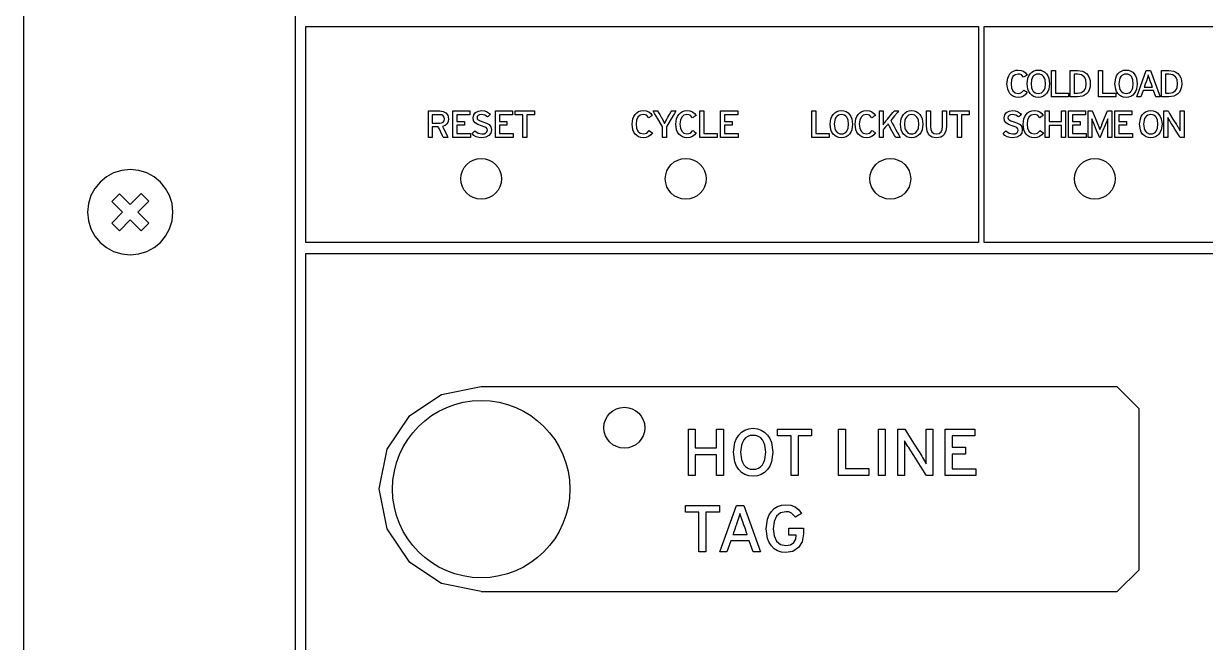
# Model space of a CAD drawing. Extents: x 0.4 to 9, y 0.3 to 17.6.
# Drawn here: x 0.371 to 4.704, y 7.476 to 9.744 of the extents above; entities that cross this region are included whole.
import ezdxf

# ---------------------------------------------------------------- set-up
doc = ezdxf.new("R2010")
doc.units = 0
doc.header["$MEASUREMENT"] = 0
doc.linetypes.add('ILL_LTYPE1', pattern=[2.796445, 1.573, -0.174778, 0.349556, -0.174778, 0.349556, -0.174778])
doc.layers.get('0').update_dxf_attribs({"linetype": 'CONTINUOUS'})

msp = doc.modelspace()

# ---------------------------------------------------------------- linework, layer by layer
at = {"color": 7}
for points in [[(0.3713, 12.1462), (0.3713, 9.0526), (0.3713, 5.9591), (0.3713, 3.2604), (0.3713, 1.3517), (0.3713, 0.8169), (0.3713, 0.6276), (0.4962, 0.5025), (0.4962, 0.5025), (0.8552, 0.5025), (1.8014, 0.5025), (4.6728, 0.5025), (7.5442, 0.5025), (8.4905, 0.5025), (8.8494, 0.5025), (8.9742, 0.6276), (8.9742, 0.6276), (8.9742, 0.8169), (8.9742, 1.3517), (8.9742, 3.2604), (8.9742, 5.9591), (8.9742, 9.0526), (8.9742, 12.1462)], [(1.3663, 10.804), (1.3663, 8.7315), (1.3663, 6.659), (1.3663, 4.8512), (1.3663, 3.5724), (1.3663, 3.2141), (1.3663, 3.0874), (1.4864, 2.9673), (1.7592, 2.9673), (2.4785, 2.9673), (4.6613, 2.9673), (6.8441, 2.9673), (7.5634, 2.9673), (7.8362, 2.9673), (7.9563, 3.0874), (7.9563, 3.2141), (7.9563, 3.5724), (7.9563, 4.8512), (7.9563, 6.659), (7.9563, 8.7315), (7.9563, 10.804)], [(4.0178, 9.4733), (4.0088, 9.4743), (4.0007, 9.477), (3.9937, 9.4814), (3.9877, 9.4874), (3.983, 9.4947), (3.9795, 9.5032), (3.9766, 9.5235), (3.9795, 9.5438), (3.983, 9.5524), (3.9877, 9.5597), (3.9937, 9.5656), (4.0007, 9.57), (4.0088, 9.5728), (4.0178, 9.5737), (4.0287, 9.5725), (4.0377, 9.569), (4.045, 9.5633), (4.0507, 9.5554), (4.0487, 9.5541), (4.0443, 9.5513), (4.0398, 9.5485), (4.0378, 9.5473), (4.0297, 9.5562), (4.0244, 9.5584), (4.0178, 9.5591), (4.0066, 9.5566), (3.9984, 9.5495), (3.9934, 9.5382), (3.9917, 9.5235), (3.9934, 9.5088), (3.9984, 9.4976), (4.0066, 9.4904), (4.0178, 9.4879), (4.0247, 9.4887), (4.0303, 9.4911), (4.0392, 9.5001), (4.0411, 9.4989), (4.0452, 9.4961), (4.0493, 9.4933), (4.0512, 9.492), (4.0451, 9.4841), (4.0374, 9.4782), (4.0282, 9.4746), (4.0178, 9.4733)], [(4.0916, 9.4733), (4.0826, 9.4743), (4.0746, 9.477), (4.0676, 9.4814), (4.0616, 9.4874), (4.0569, 9.4947), (4.0534, 9.5032), (4.0505, 9.5235), (4.0534, 9.5438), (4.0569, 9.5524), (4.0616, 9.5597), (4.0676, 9.5656), (4.0746, 9.57), (4.0826, 9.5728), (4.0916, 9.5737), (4.1006, 9.5728), (4.1087, 9.57), (4.1158, 9.5656), (4.1217, 9.5597), (4.1265, 9.5524), (4.13, 9.5438), (4.1329, 9.5235), (4.13, 9.5032), (4.1265, 9.4947), (4.1217, 9.4874), (4.1158, 9.4814), (4.1087, 9.477), (4.1006, 9.4743), (4.0916, 9.4733)], [(4.0916, 9.5591), (4.0856, 9.5585), (4.0803, 9.5566), (4.0758, 9.5536), (4.0721, 9.5495), (4.0692, 9.5443), (4.0671, 9.5382), (4.0655, 9.5235), (4.0671, 9.5088), (4.0692, 9.5027), (4.0721, 9.4976), (4.0758, 9.4935), (4.0803, 9.4904), (4.0856, 9.4886), (4.0916, 9.4879), (4.0976, 9.4886), (4.1029, 9.4904), (4.1075, 9.4935), (4.1112, 9.4976), (4.1142, 9.5027), (4.1163, 9.5088), (4.118, 9.5235), (4.1163, 9.5382), (4.1142, 9.5443), (4.1112, 9.5495), (4.1075, 9.5536), (4.1029, 9.5566), (4.0976, 9.5585), (4.0916, 9.5591)], [(4.235, 9.475), (4.2338, 9.475), (4.2308, 9.475), (4.2217, 9.475), (4.2125, 9.475), (4.2095, 9.475), (4.2084, 9.475), (4.2084, 9.4761), (4.2084, 9.4792), (4.2084, 9.4902), (4.2084, 9.5057), (4.2084, 9.5235), (4.2084, 9.5413), (4.2084, 9.5569), (4.2084, 9.5678), (4.2084, 9.5709), (4.2084, 9.572), (4.2095, 9.572), (4.2125, 9.572), (4.2217, 9.572), (4.2308, 9.572), (4.2338, 9.572), (4.235, 9.572), (4.2534, 9.5692), (4.2614, 9.5657), (4.2684, 9.5606), (4.2742, 9.5539), (4.2786, 9.5455), (4.2813, 9.5354), (4.2823, 9.5235), (4.2813, 9.5116), (4.2785, 9.5015), (4.274, 9.4931), (4.2682, 9.4864), (4.2611, 9.4813), (4.2531, 9.4778), (4.235, 9.475)], [(4.235, 9.5581), (4.2331, 9.5581), (4.229, 9.5581), (4.2248, 9.5581), (4.223, 9.5581), (4.223, 9.5573), (4.223, 9.5551), (4.223, 9.5474), (4.223, 9.5363), (4.223, 9.5237), (4.223, 9.5111), (4.223, 9.5), (4.223, 9.4922), (4.223, 9.49), (4.223, 9.4893), (4.2248, 9.4893), (4.229, 9.4893), (4.2331, 9.4893), (4.235, 9.4893), (4.243, 9.4899), (4.2498, 9.4918), (4.2554, 9.4947), (4.2598, 9.4988), (4.2632, 9.5037), (4.2656, 9.5096), (4.2674, 9.5235), (4.2656, 9.5375), (4.2632, 9.5434), (4.2598, 9.5484), (4.2554, 9.5525), (4.2498, 9.5556), (4.243, 9.5575), (4.235, 9.5581)], [(4.4135, 9.4733), (4.4046, 9.4743), (4.3965, 9.477), (4.3895, 9.4814), (4.3836, 9.4874), (4.3789, 9.4947), (4.3754, 9.5032), (4.3725, 9.5235), (4.3754, 9.5438), (4.3789, 9.5524), (4.3836, 9.5597), (4.3895, 9.5656), (4.3965, 9.57), (4.4046, 9.5728), (4.4135, 9.5737), (4.4225, 9.5728), (4.4306, 9.57), (4.4377, 9.5656), (4.4436, 9.5597), (4.4483, 9.5524), (4.4518, 9.5438), (4.4547, 9.5235), (4.4518, 9.5032), (4.4483, 9.4947), (4.4436, 9.4874), (4.4377, 9.4814), (4.4306, 9.477), (4.4225, 9.4743), (4.4135, 9.4733)], [(4.4135, 9.5591), (4.4075, 9.5585), (4.4023, 9.5566), (4.3978, 9.5536), (4.394, 9.5495), (4.3911, 9.5443), (4.389, 9.5382), (4.3872, 9.5235), (4.389, 9.5088), (4.3911, 9.5027), (4.394, 9.4976), (4.3978, 9.4935), (4.4023, 9.4904), (4.4075, 9.4886), (4.4135, 9.4879), (4.4196, 9.4886), (4.4249, 9.4904), (4.4294, 9.4935), (4.4332, 9.4976), (4.4361, 9.5027), (4.4382, 9.5088), (4.44, 9.5235), (4.4382, 9.5382), (4.4361, 9.5443), (4.4332, 9.5495), (4.4294, 9.5536), (4.4249, 9.5566), (4.4196, 9.5585), (4.4135, 9.5591)], [(4.5024, 9.5334), (4.4982, 9.5457), (4.4962, 9.5515), (4.4949, 9.5557), (4.4937, 9.5515), (4.4919, 9.5457), (4.4878, 9.5334), (4.4875, 9.5324), (4.4866, 9.5299), (4.484, 9.5222), (4.4813, 9.5145), (4.4805, 9.5119), (4.4802, 9.511), (4.4814, 9.511), (4.4848, 9.511), (4.4951, 9.511), (4.5053, 9.511), (4.5087, 9.511), (4.51, 9.511), (4.5097, 9.5119), (4.5088, 9.5145), (4.5062, 9.5222), (4.5036, 9.5299), (4.5027, 9.5324), (4.5024, 9.5334)], [(4.57, 9.475), (4.5689, 9.475), (4.5659, 9.475), (4.5568, 9.475), (4.5477, 9.475), (4.5447, 9.475), (4.5436, 9.475), (4.5436, 9.4761), (4.5436, 9.4792), (4.5436, 9.4902), (4.5436, 9.5057), (4.5436, 9.5235), (4.5436, 9.5413), (4.5436, 9.5569), (4.5436, 9.5678), (4.5436, 9.5709), (4.5436, 9.572), (4.5447, 9.572), (4.5477, 9.572), (4.5568, 9.572), (4.5659, 9.572), (4.5689, 9.572), (4.57, 9.572), (4.5884, 9.5692), (4.5965, 9.5657), (4.6035, 9.5606), (4.6093, 9.5539), (4.6137, 9.5455), (4.6165, 9.5354), (4.6175, 9.5235), (4.6165, 9.5116), (4.6136, 9.5015), (4.6092, 9.4931), (4.6033, 9.4864), (4.5962, 9.4813), (4.5882, 9.4778), (4.57, 9.475)], [(4.57, 9.5581), (4.5682, 9.5581), (4.5641, 9.5581), (4.56, 9.5581), (4.5581, 9.5581), (4.5581, 9.5573), (4.5581, 9.5551), (4.5581, 9.5474), (4.5581, 9.5363), (4.5581, 9.5237), (4.5581, 9.5111), (4.5581, 9.5), (4.5581, 9.4922), (4.5581, 9.49), (4.5581, 9.4893), (4.56, 9.4893), (4.5641, 9.4893), (4.5682, 9.4893), (4.57, 9.4893), (4.578, 9.4899), (4.5848, 9.4918), (4.5904, 9.4947), (4.5949, 9.4988), (4.5983, 9.5037), (4.6007, 9.5096), (4.6026, 9.5235), (4.6007, 9.5375), (4.5983, 9.5434), (4.5949, 9.5484), (4.5904, 9.5525), (4.5848, 9.5556), (4.578, 9.5575), (4.57, 9.5581)], [(1.9077, 9.3662), (1.9085, 9.3645), (1.9108, 9.36), (1.9176, 9.3463), (1.9244, 9.3327), (1.9267, 9.3282), (1.9275, 9.3265), (1.9249, 9.3265), (1.9191, 9.3265), (1.9134, 9.3265), (1.9107, 9.3265), (1.9099, 9.3282), (1.9077, 9.3326), (1.9011, 9.3458), (1.8944, 9.3591), (1.8922, 9.3635), (1.8914, 9.3652), (1.888, 9.3652), (1.8805, 9.3652), (1.873, 9.3652), (1.8695, 9.3652), (1.8695, 9.3635), (1.8695, 9.3591), (1.8695, 9.3458), (1.8695, 9.3326), (1.8695, 9.3282), (1.8695, 9.3265), (1.8673, 9.3265), (1.8624, 9.3265), (1.8575, 9.3265), (1.8553, 9.3265), (1.8553, 9.3276), (1.8553, 9.3307), (1.8553, 9.3417), (1.8553, 9.3573), (1.8553, 9.3752), (1.8553, 9.393), (1.8553, 9.4086), (1.8553, 9.4196), (1.8553, 9.4227), (1.8553, 9.4238), (1.8571, 9.4238), (1.8619, 9.4238), (1.8766, 9.4238), (1.8912, 9.4238), (1.896, 9.4238), (1.8979, 9.4238), (1.9099, 9.4221), (1.9198, 9.4167), (1.9266, 9.4077), (1.9291, 9.3947), (1.9276, 9.3841), (1.9233, 9.3758), (1.9166, 9.3699), (1.9077, 9.3662)], [(1.8979, 9.4099), (1.8966, 9.4099), (1.8934, 9.4099), (1.8837, 9.4099), (1.874, 9.4099), (1.8708, 9.4099), (1.8695, 9.4099), (1.8695, 9.4086), (1.8695, 9.4051), (1.8695, 9.3943), (1.8695, 9.3836), (1.8695, 9.3801), (1.8695, 9.3787), (1.8708, 9.3787), (1.874, 9.3787), (1.8837, 9.3787), (1.8934, 9.3787), (1.8966, 9.3787), (1.8979, 9.3787), (1.9045, 9.3797), (1.9097, 9.3826), (1.9131, 9.3875), (1.9143, 9.3943), (1.9131, 9.4011), (1.9098, 9.4059), (1.9046, 9.4089), (1.8979, 9.4099)], [(2.0503, 9.3252), (2.04, 9.3263), (2.0307, 9.3294), (2.0225, 9.3343), (2.0157, 9.3408), (2.0173, 9.3423), (2.0209, 9.3458), (2.0244, 9.3493), (2.026, 9.3509), (2.0377, 9.3425), (2.0513, 9.3394), (2.0602, 9.3403), (2.0665, 9.343), (2.0702, 9.3474), (2.0715, 9.3536), (2.0703, 9.3586), (2.0666, 9.3626), (2.0598, 9.3661), (2.0496, 9.3696), (2.0361, 9.3742), (2.0266, 9.3796), (2.0209, 9.3872), (2.0191, 9.3981), (2.0216, 9.4094), (2.0284, 9.418), (2.0386, 9.4233), (2.0511, 9.4252), (2.0605, 9.4243), (2.0688, 9.4218), (2.083, 9.412), (2.0814, 9.4104), (2.0778, 9.4069), (2.0743, 9.4034), (2.0727, 9.4018), (2.0626, 9.4087), (2.0501, 9.4109), (2.0428, 9.41), (2.0377, 9.4074), (2.0348, 9.4036), (2.0338, 9.3991), (2.0348, 9.3944), (2.0381, 9.3907), (2.0446, 9.3873), (2.055, 9.3838), (2.068, 9.3793), (2.0778, 9.3736), (2.084, 9.3657), (2.0862, 9.3547), (2.0841, 9.3426), (2.0775, 9.3333), (2.0663, 9.3273), (2.0503, 9.3252)], [(2.6433, 9.3252), (2.6344, 9.3261), (2.6263, 9.3288), (2.6193, 9.3333), (2.6134, 9.3392), (2.6087, 9.3465), (2.6052, 9.3551), (2.6023, 9.3753), (2.6052, 9.3954), (2.6087, 9.4039), (2.6134, 9.4112), (2.6193, 9.4171), (2.6263, 9.4215), (2.6344, 9.4242), (2.6433, 9.4252), (2.6542, 9.424), (2.6633, 9.4205), (2.6707, 9.4149), (2.6764, 9.4072), (2.6744, 9.4059), (2.6699, 9.4031), (2.6655, 9.4003), (2.6635, 9.3991), (2.6553, 9.4078), (2.65, 9.4099), (2.6433, 9.4106), (2.6321, 9.4081), (2.6239, 9.4011), (2.6189, 9.39), (2.6172, 9.3753), (2.6189, 9.3605), (2.6239, 9.3493), (2.6321, 9.3422), (2.6433, 9.3397), (2.6503, 9.3405), (2.656, 9.3427), (2.6647, 9.3516), (2.6666, 9.3504), (2.6707, 9.3477), (2.6748, 9.345), (2.6767, 9.3438), (2.6707, 9.3357), (2.663, 9.3299), (2.6538, 9.3264), (2.6433, 9.3252)], [(2.7284, 9.3652), (2.7284, 9.3635), (2.7284, 9.3591), (2.7284, 9.3458), (2.7284, 9.3326), (2.7284, 9.3282), (2.7284, 9.3265), (2.7262, 9.3265), (2.7212, 9.3265), (2.7161, 9.3265), (2.7139, 9.3265), (2.7139, 9.3282), (2.7139, 9.3326), (2.7139, 9.3458), (2.7139, 9.3591), (2.7139, 9.3635), (2.7139, 9.3652), (2.7124, 9.3677), (2.7084, 9.3743), (2.6965, 9.3945), (2.6845, 9.4147), (2.6806, 9.4213), (2.6791, 9.4238), (2.6818, 9.4238), (2.6876, 9.4238), (2.6934, 9.4238), (2.6961, 9.4238), (2.6967, 9.4227), (2.6984, 9.4196), (2.7037, 9.4104), (2.7089, 9.4012), (2.7107, 9.3982), (2.7113, 9.397), (2.7169, 9.3865), (2.7213, 9.3777), (2.7256, 9.3863), (2.7313, 9.3967), (2.732, 9.3979), (2.7337, 9.4009), (2.739, 9.4103), (2.7442, 9.4196), (2.7459, 9.4227), (2.7466, 9.4238), (2.7492, 9.4238), (2.755, 9.4238), (2.7607, 9.4238), (2.7634, 9.4238), (2.7619, 9.4213), (2.7579, 9.4147), (2.7459, 9.3945), (2.7339, 9.3743), (2.7299, 9.3677), (2.7284, 9.3652)], [(2.8035, 9.3252), (2.7946, 9.3261), (2.7866, 9.3288), (2.7795, 9.3333), (2.7736, 9.3392), (2.7689, 9.3465), (2.7654, 9.3551), (2.7625, 9.3753), (2.7654, 9.3954), (2.7689, 9.4039), (2.7736, 9.4112), (2.7795, 9.4171), (2.7866, 9.4215), (2.7946, 9.4242), (2.8035, 9.4252), (2.8145, 9.424), (2.8236, 9.4205), (2.8309, 9.4149), (2.8366, 9.4072), (2.8346, 9.4059), (2.8302, 9.4031), (2.8257, 9.4003), (2.8237, 9.3991), (2.8155, 9.4078), (2.8102, 9.4099), (2.8035, 9.4106), (2.7924, 9.4081), (2.7843, 9.4011), (2.7793, 9.39), (2.7776, 9.3753), (2.7793, 9.3605), (2.7843, 9.3493), (2.7924, 9.3422), (2.8035, 9.3397), (2.8105, 9.3405), (2.8162, 9.3427), (2.8251, 9.3516), (2.827, 9.3504), (2.8311, 9.3477), (2.8352, 9.345), (2.8371, 9.3438), (2.831, 9.3357), (2.8233, 9.3299), (2.814, 9.3264), (2.8035, 9.3252)], [(3.3698, 9.3252), (3.3608, 9.3261), (3.3527, 9.3288), (3.3457, 9.3333), (3.3397, 9.3392), (3.335, 9.3465), (3.3315, 9.3551), (3.3286, 9.3753), (3.3315, 9.3954), (3.335, 9.4039), (3.3397, 9.4112), (3.3457, 9.4171), (3.3527, 9.4215), (3.3608, 9.4242), (3.3698, 9.4252), (3.3788, 9.4242), (3.3869, 9.4215), (3.394, 9.4171), (3.3999, 9.4112), (3.4046, 9.4039), (3.4081, 9.3954), (3.411, 9.3753), (3.4081, 9.3551), (3.4046, 9.3465), (3.3999, 9.3392), (3.394, 9.3333), (3.3869, 9.3288), (3.3788, 9.3261), (3.3698, 9.3252)], [(3.3698, 9.4106), (3.3638, 9.41), (3.3586, 9.4081), (3.3541, 9.4052), (3.3503, 9.4011), (3.3474, 9.396), (3.3453, 9.39), (3.3435, 9.3753), (3.3453, 9.3605), (3.3474, 9.3544), (3.3503, 9.3493), (3.3541, 9.3452), (3.3586, 9.3422), (3.3638, 9.3404), (3.3698, 9.3397), (3.3758, 9.3404), (3.3811, 9.3422), (3.3856, 9.3452), (3.3893, 9.3493), (3.3923, 9.3544), (3.3944, 9.3605), (3.3961, 9.3753), (3.3944, 9.39), (3.3923, 9.396), (3.3893, 9.4011), (3.3856, 9.4052), (3.3811, 9.4081), (3.3758, 9.41), (3.3698, 9.4106)], [(3.4612, 9.3252), (3.4522, 9.3261), (3.4442, 9.3288), (3.4372, 9.3333), (3.4313, 9.3392), (3.4265, 9.3465), (3.4231, 9.3551), (3.4202, 9.3753), (3.4231, 9.3954), (3.4265, 9.4039), (3.4313, 9.4112), (3.4372, 9.4171), (3.4442, 9.4215), (3.4522, 9.4242), (3.4612, 9.4252), (3.4722, 9.424), (3.4812, 9.4205), (3.4885, 9.4149), (3.4943, 9.4072), (3.4922, 9.4059), (3.4878, 9.4031), (3.4834, 9.4003), (3.4814, 9.3991), (3.4732, 9.4078), (3.4679, 9.4099), (3.4612, 9.4106), (3.45, 9.4081), (3.4418, 9.4011), (3.4368, 9.39), (3.4351, 9.3753), (3.4368, 9.3605), (3.4418, 9.3493), (3.45, 9.3422), (3.4612, 9.3397), (3.4681, 9.3405), (3.4739, 9.3427), (3.4826, 9.3516), (3.4845, 9.3504), (3.4887, 9.3477), (3.4929, 9.345), (3.4948, 9.3438), (3.4887, 9.3357), (3.4809, 9.3299), (3.4717, 9.3264), (3.4612, 9.3252)], [(3.5689, 9.3265), (3.5677, 9.3287), (3.5645, 9.3343), (3.555, 9.3514), (3.5454, 9.3686), (3.5423, 9.3742), (3.5411, 9.3764), (3.5403, 9.3754), (3.5382, 9.373), (3.532, 9.3655), (3.5257, 9.358), (3.5237, 9.3556), (3.5229, 9.3547), (3.5229, 9.3534), (3.5229, 9.3503), (3.5229, 9.3406), (3.5229, 9.3309), (3.5229, 9.3277), (3.5229, 9.3265), (3.5207, 9.3265), (3.5159, 9.3265), (3.511, 9.3265), (3.5088, 9.3265), (3.5088, 9.3276), (3.5088, 9.3307), (3.5088, 9.3417), (3.5088, 9.3573), (3.5088, 9.3752), (3.5088, 9.393), (3.5088, 9.4086), (3.5088, 9.4196), (3.5088, 9.4227), (3.5088, 9.4238), (3.511, 9.4238), (3.5159, 9.4238), (3.5207, 9.4238), (3.5229, 9.4238), (3.5229, 9.4224), (3.5229, 9.4186), (3.5229, 9.4072), (3.5229, 9.3958), (3.5229, 9.392), (3.5229, 9.3906), (3.5228, 9.3817), (3.5227, 9.3733), (3.5277, 9.38), (3.5339, 9.3879), (3.5352, 9.3894), (3.5384, 9.3935), (3.5483, 9.4059), (3.5581, 9.4182), (3.5614, 9.4223), (3.5626, 9.4238), (3.5652, 9.4238), (3.5709, 9.4238), (3.5766, 9.4238), (3.5792, 9.4238), (3.578, 9.4223), (3.5748, 9.4183), (3.565, 9.4062), (3.5552, 9.3941), (3.5519, 9.3901), (3.5507, 9.3886), (3.5522, 9.3859), (3.5562, 9.3789), (3.5617, 9.3689), (3.5681, 9.3575), (3.5745, 9.3461), (3.58, 9.3362), (3.584, 9.3292), (3.5855, 9.3265), (3.5829, 9.3265), (3.5772, 9.3265), (3.5715, 9.3265), (3.5689, 9.3265)], [(3.6272, 9.3252), (3.6182, 9.3261), (3.6102, 9.3288), (3.6032, 9.3333), (3.5973, 9.3392), (3.5925, 9.3465), (3.589, 9.3551), (3.5862, 9.3753), (3.589, 9.3954), (3.5925, 9.4039), (3.5973, 9.4112), (3.6032, 9.4171), (3.6102, 9.4215), (3.6182, 9.4242), (3.6272, 9.4252), (3.6362, 9.4242), (3.6443, 9.4215), (3.6513, 9.4171), (3.6573, 9.4112), (3.662, 9.4039), (3.6655, 9.3954), (3.6684, 9.3753), (3.6655, 9.3551), (3.662, 9.3465), (3.6573, 9.3392), (3.6513, 9.3333), (3.6443, 9.3288), (3.6362, 9.3261), (3.6272, 9.3252)], [(3.6272, 9.4106), (3.6212, 9.41), (3.616, 9.4081), (3.6115, 9.4052), (3.6078, 9.4011), (3.6049, 9.396), (3.6028, 9.39), (3.6011, 9.3753), (3.6028, 9.3605), (3.6049, 9.3544), (3.6078, 9.3493), (3.6115, 9.3452), (3.616, 9.3422), (3.6212, 9.3404), (3.6272, 9.3397), (3.6332, 9.3404), (3.6385, 9.3422), (3.6431, 9.3452), (3.6468, 9.3493), (3.6498, 9.3544), (3.6519, 9.3605), (3.6536, 9.3753), (3.6519, 9.39), (3.6498, 9.396), (3.6468, 9.4011), (3.6431, 9.4052), (3.6385, 9.4081), (3.6332, 9.41), (3.6272, 9.4106)], [(3.7181, 9.3252), (3.7096, 9.3259), (3.7022, 9.328), (3.6959, 9.3315), (3.6908, 9.3363), (3.6839, 9.3496), (3.6816, 9.3675), (3.6816, 9.37), (3.6816, 9.3763), (3.6816, 9.3957), (3.6816, 9.415), (3.6816, 9.4214), (3.6816, 9.4238), (3.6839, 9.4238), (3.6889, 9.4238), (3.6939, 9.4238), (3.6962, 9.4238), (3.6962, 9.4214), (3.6962, 9.4151), (3.6962, 9.3959), (3.6962, 9.3766), (3.6962, 9.3703), (3.6962, 9.3679), (3.6976, 9.3558), (3.7018, 9.3469), (3.7088, 9.3416), (3.7184, 9.3397), (3.7283, 9.3415), (3.7353, 9.3467), (3.7394, 9.3552), (3.7408, 9.3669), (3.7408, 9.3693), (3.7408, 9.3758), (3.7408, 9.3953), (3.7408, 9.4149), (3.7408, 9.4214), (3.7408, 9.4238), (3.7431, 9.4238), (3.7481, 9.4238), (3.7531, 9.4238), (3.7554, 9.4238), (3.7554, 9.4214), (3.7554, 9.415), (3.7554, 9.3955), (3.7554, 9.376), (3.7554, 9.3696), (3.7554, 9.3672), (3.7529, 9.3492), (3.7458, 9.336), (3.7405, 9.3313), (3.7341, 9.3279), (3.7266, 9.3258), (3.7181, 9.3252)], [(3.997, 9.3252), (3.9868, 9.3263), (3.9775, 9.3294), (3.9693, 9.3343), (3.9624, 9.3408), (3.964, 9.3423), (3.9676, 9.3458), (3.9712, 9.3493), (3.9729, 9.3509), (3.9845, 9.3425), (3.9981, 9.3394), (4.007, 9.3403), (4.0132, 9.343), (4.0169, 9.3474), (4.0181, 9.3536), (4.017, 9.3586), (4.0133, 9.3626), (4.0066, 9.3661), (3.9963, 9.3696), (3.9829, 9.3742), (3.9734, 9.3796), (3.9678, 9.3872), (3.9659, 9.3981), (3.9684, 9.4094), (3.9752, 9.418), (3.9854, 9.4233), (3.998, 9.4252), (4.0073, 9.4243), (4.0156, 9.4218), (4.0297, 9.412), (4.0281, 9.4104), (4.0246, 9.4069), (4.0211, 9.4034), (4.0195, 9.4018), (4.0095, 9.4087), (3.9968, 9.4109), (3.9895, 9.41), (3.9844, 9.4074), (3.9815, 9.4036), (3.9805, 9.3991), (3.9815, 9.3944), (3.9849, 9.3907), (3.9915, 9.3873), (4.0019, 9.3838), (4.0148, 9.3793), (4.0246, 9.3736), (4.0307, 9.3657), (4.0329, 9.3547), (4.0308, 9.3426), (4.0243, 9.3333), (4.0131, 9.3273), (3.997, 9.3252)], [(4.0766, 9.3252), (4.0677, 9.3261), (4.0596, 9.3288), (4.0526, 9.3333), (4.0467, 9.3392), (4.042, 9.3465), (4.0385, 9.3551), (4.0356, 9.3753), (4.0385, 9.3954), (4.042, 9.4039), (4.0467, 9.4112), (4.0526, 9.4171), (4.0596, 9.4215), (4.0677, 9.4242), (4.0766, 9.4252), (4.0876, 9.424), (4.0967, 9.4205), (4.104, 9.4149), (4.1097, 9.4072), (4.1077, 9.4059), (4.1033, 9.4031), (4.0988, 9.4003), (4.0968, 9.3991), (4.0886, 9.4078), (4.0833, 9.4099), (4.0766, 9.4106), (4.0654, 9.4081), (4.0572, 9.4011), (4.0522, 9.39), (4.0505, 9.3753), (4.0522, 9.3605), (4.0572, 9.3493), (4.0654, 9.3422), (4.0766, 9.3397), (4.0836, 9.3405), (4.0893, 9.3427), (4.098, 9.3516), (4.0999, 9.3504), (4.1041, 9.3477), (4.1083, 9.345), (4.1102, 9.3438), (4.1041, 9.3357), (4.0963, 9.3299), (4.0871, 9.3264), (4.0766, 9.3252)], [(4.3467, 9.3265), (4.3467, 9.3287), (4.3467, 9.3346), (4.3467, 9.3523), (4.3467, 9.37), (4.3467, 9.3758), (4.3467, 9.3781), (4.3467, 9.3877), (4.3469, 9.395), (4.3443, 9.3884), (4.3406, 9.3797), (4.3396, 9.3774), (4.3369, 9.3712), (4.3288, 9.3525), (4.3207, 9.3337), (4.3181, 9.3275), (4.3171, 9.3252), (4.3161, 9.3275), (4.3134, 9.3337), (4.3054, 9.3525), (4.2975, 9.3712), (4.2948, 9.3774), (4.2938, 9.3797), (4.2902, 9.3884), (4.2876, 9.395), (4.2878, 9.3877), (4.2879, 9.3781), (4.2879, 9.3758), (4.2879, 9.37), (4.2879, 9.3523), (4.2879, 9.3346), (4.2879, 9.3287), (4.2879, 9.3265), (4.2857, 9.3265), (4.2809, 9.3265), (4.2762, 9.3265), (4.274, 9.3265), (4.274, 9.3276), (4.274, 9.3307), (4.274, 9.3417), (4.274, 9.3573), (4.274, 9.3752), (4.274, 9.393), (4.274, 9.4086), (4.274, 9.4196), (4.274, 9.4227), (4.274, 9.4238), (4.2763, 9.4238), (4.2815, 9.4238), (4.2867, 9.4238), (4.2891, 9.4238), (4.29, 9.4216), (4.2925, 9.4157), (4.2999, 9.3979), (4.3074, 9.3801), (4.3098, 9.3742), (4.3108, 9.3719), (4.3176, 9.3553), (4.324, 9.3719), (4.3249, 9.3742), (4.3273, 9.3801), (4.3347, 9.3979), (4.342, 9.4157), (4.3444, 9.4216), (4.3454, 9.4238), (4.3478, 9.4238), (4.3532, 9.4238), (4.3585, 9.4238), (4.361, 9.4238), (4.361, 9.4227), (4.361, 9.4196), (4.361, 9.4086), (4.361, 9.393), (4.361, 9.3752), (4.361, 9.3573), (4.361, 9.3417), (4.361, 9.3307), (4.361, 9.3276), (4.361, 9.3265), (4.3587, 9.3265), (4.3538, 9.3265), (4.3489, 9.3265), (4.3467, 9.3265)], [(4.5041, 9.3252), (4.4951, 9.3261), (4.4871, 9.3288), (4.48, 9.3333), (4.4741, 9.3392), (4.4694, 9.3465), (4.4659, 9.3551), (4.463, 9.3753), (4.4659, 9.3954), (4.4694, 9.4039), (4.4741, 9.4112), (4.48, 9.4171), (4.4871, 9.4215), (4.4951, 9.4242), (4.5041, 9.4252), (4.5131, 9.4242), (4.5212, 9.4215), (4.5282, 9.4171), (4.5341, 9.4112), (4.5389, 9.4039), (4.5424, 9.3954), (4.5453, 9.3753), (4.5424, 9.3551), (4.5389, 9.3465), (4.5341, 9.3392), (4.5282, 9.3333), (4.5212, 9.3288), (4.5131, 9.3261), (4.5041, 9.3252)], [(4.5041, 9.4106), (4.4981, 9.41), (4.4928, 9.4081), (4.4883, 9.4052), (4.4846, 9.4011), (4.4816, 9.396), (4.4795, 9.39), (4.4778, 9.3753), (4.4795, 9.3605), (4.4816, 9.3544), (4.4846, 9.3493), (4.4883, 9.3452), (4.4928, 9.3422), (4.4981, 9.3404), (4.5041, 9.3397), (4.5101, 9.3404), (4.5154, 9.3422), (4.5199, 9.3452), (4.5236, 9.3493), (4.5265, 9.3544), (4.5286, 9.3605), (4.5303, 9.3753), (4.5286, 9.39), (4.5265, 9.396), (4.5236, 9.4011), (4.5199, 9.4052), (4.5154, 9.4081), (4.5101, 9.41), (4.5041, 9.4106)], [(4.6121, 9.3265), (4.6104, 9.3291), (4.606, 9.336), (4.5998, 9.3458), (4.5927, 9.357), (4.5856, 9.3682), (4.5794, 9.378), (4.5751, 9.3849), (4.5734, 9.3875), (4.5661, 9.3994), (4.5661, 9.3952), (4.5662, 9.389), (4.5663, 9.377), (4.5663, 9.3749), (4.5663, 9.3691), (4.5663, 9.3518), (4.5663, 9.3344), (4.5663, 9.3287), (4.5663, 9.3265), (4.5641, 9.3265), (4.5592, 9.3265), (4.5543, 9.3265), (4.552, 9.3265), (4.552, 9.3276), (4.552, 9.3307), (4.552, 9.3417), (4.552, 9.3573), (4.552, 9.3752), (4.552, 9.393), (4.552, 9.4086), (4.552, 9.4196), (4.552, 9.4227), (4.552, 9.4238), (4.5544, 9.4238), (4.5595, 9.4238), (4.5646, 9.4238), (4.567, 9.4238), (4.5685, 9.4213), (4.5727, 9.4146), (4.5854, 9.3942), (4.5981, 9.3738), (4.6023, 9.367), (4.6039, 9.3645), (4.6083, 9.357), (4.6119, 9.3506), (4.6119, 9.355), (4.6119, 9.3615), (4.6119, 9.3736), (4.6119, 9.3758), (4.6119, 9.3815), (4.6119, 9.3987), (4.6119, 9.416), (4.6119, 9.4217), (4.6119, 9.4238), (4.6141, 9.4238), (4.6189, 9.4238), (4.6238, 9.4238), (4.626, 9.4238), (4.626, 9.4227), (4.626, 9.4196), (4.626, 9.4086), (4.626, 9.393), (4.626, 9.3752), (4.626, 9.3573), (4.626, 9.3417), (4.626, 9.3307), (4.626, 9.3276), (4.626, 9.3265), (4.6238, 9.3265), (4.619, 9.3265), (4.6142, 9.3265), (4.6121, 9.3265)], [(0.9187, 9.0525), (0.9156, 9.0841), (0.9065, 9.1134), (0.892, 9.14), (0.8729, 9.1631), (0.8498, 9.1822), (0.8232, 9.1966), (0.7938, 9.2057), (0.7623, 9.2088), (0.7308, 9.2057), (0.7014, 9.1966), (0.6748, 9.1822), (0.6517, 9.1631), (0.6325, 9.14), (0.6181, 9.1134), (0.609, 9.0841), (0.6058, 9.0525), (0.609, 9.021), (0.6181, 8.9916), (0.6325, 8.9651), (0.6517, 8.9419), (0.6748, 8.9229), (0.7014, 8.9085), (0.7308, 8.8994), (0.7623, 8.8962), (0.7938, 8.8994), (0.8232, 8.9085), (0.8498, 8.9229), (0.8729, 8.9419), (0.892, 8.9651), (0.9065, 8.9916), (0.9156, 9.021), (0.9187, 9.0525), (0.9187, 9.0525), (0.9187, 9.0525)], [(1.4064, 4.9269), (1.4064, 5.9943), (1.4064, 7.0617), (1.4064, 7.9929), (1.4064, 8.6515), (1.4064, 8.836), (1.4064, 8.9013), (1.4795, 8.9013), (1.6861, 8.9013), (2.4235, 8.9013), (3.4661, 8.9013), (4.6613, 8.9013), (5.8565, 8.9013), (6.8991, 8.9013), (7.6365, 8.9013), (7.8432, 8.9013), (7.9163, 8.9013), (7.9163, 8.836), (7.9163, 8.6515), (7.9163, 7.9929), (7.9163, 7.0617), (7.9163, 5.9943), (7.9163, 4.9269)], [(4.3813, 8.4123), (4.2811, 8.4124), (4.0169, 8.4124), (3.6433, 8.4126), (3.2151, 8.4127), (2.7869, 8.4128), (2.4134, 8.4129), (2.1491, 8.413), (2.0489, 8.413), (1.903, 8.3836), (1.7838, 8.3032), (1.7034, 8.184), (1.6739, 8.038), (1.7034, 7.892), (1.7838, 7.7728), (1.903, 7.6924), (2.0489, 7.663), (2.0489, 7.6626), (2.1491, 7.6626), (2.4134, 7.6625), (2.7869, 7.6624), (3.2151, 7.6623), (3.6433, 7.6622), (4.0169, 7.6621), (4.2811, 7.662), (4.3813, 7.6619), (4.4613, 7.742), (4.4613, 7.8342), (4.4613, 8.0371), (4.4613, 8.2401), (4.4613, 8.3323), (4.3813, 8.4123)], [(3.0458, 8.0848), (3.0301, 8.0864), (3.0161, 8.0913), (3.0038, 8.099), (2.9934, 8.1094), (2.9851, 8.1222), (2.979, 8.1371), (2.9739, 8.1726), (2.979, 8.2081), (2.9851, 8.223), (2.9934, 8.2358), (3.0038, 8.2462), (3.0161, 8.254), (3.0301, 8.2588), (3.0458, 8.2604), (3.0616, 8.2588), (3.0758, 8.254), (3.0881, 8.2462), (3.0985, 8.2358), (3.1069, 8.223), (3.113, 8.2081), (3.118, 8.1726), (3.113, 8.1371), (3.1069, 8.1222), (3.0985, 8.1094), (3.0881, 8.099), (3.0758, 8.0913), (3.0616, 8.0864), (3.0458, 8.0848)], [(3.0458, 8.2347), (3.0353, 8.2336), (3.0261, 8.2303), (3.0182, 8.225), (3.0117, 8.2179), (3.0066, 8.2089), (3.0029, 8.1983), (2.9999, 8.1726), (3.0029, 8.1467), (3.0066, 8.136), (3.0117, 8.127), (3.0182, 8.1199), (3.0261, 8.1146), (3.0353, 8.1113), (3.0458, 8.1102), (3.0564, 8.1113), (3.0657, 8.1146), (3.0737, 8.1199), (3.0802, 8.127), (3.0854, 8.136), (3.0891, 8.1467), (3.0921, 8.1726), (3.0891, 8.1983), (3.0854, 8.2089), (3.0802, 8.2179), (3.0737, 8.225), (3.0657, 8.2303), (3.0564, 8.2336), (3.0458, 8.2347)], [(3.6813, 8.0875), (3.6784, 8.0921), (3.6707, 8.1042), (3.6598, 8.1213), (3.6474, 8.1409), (3.6349, 8.1605), (3.624, 8.1776), (3.6164, 8.1897), (3.6135, 8.1943), (3.6007, 8.215), (3.6008, 8.2076), (3.6009, 8.1966), (3.6011, 8.1757), (3.6011, 8.1719), (3.6011, 8.1619), (3.6011, 8.1316), (3.6011, 8.1013), (3.6011, 8.0913), (3.6011, 8.0875), (3.5972, 8.0875), (3.5886, 8.0875), (3.58, 8.0875), (3.5762, 8.0875), (3.5762, 8.0894), (3.5762, 8.0948), (3.5762, 8.1141), (3.5762, 8.1414), (3.5762, 8.1726), (3.5762, 8.2039), (3.5762, 8.2311), (3.5762, 8.2504), (3.5762, 8.2558), (3.5762, 8.2577), (3.5802, 8.2577), (3.5892, 8.2577), (3.5982, 8.2577), (3.6023, 8.2577), (3.605, 8.2533), (3.6124, 8.2415), (3.6346, 8.2058), (3.6568, 8.1702), (3.6641, 8.1584), (3.6669, 8.154), (3.6747, 8.1409), (3.6809, 8.1299), (3.6809, 8.1374), (3.6808, 8.1486), (3.6808, 8.1699), (3.6808, 8.1737), (3.6808, 8.1836), (3.6808, 8.2138), (3.6808, 8.244), (3.6808, 8.2539), (3.6808, 8.2577), (3.6846, 8.2577), (3.6931, 8.2577), (3.7016, 8.2577), (3.7055, 8.2577), (3.7055, 8.2558), (3.7055, 8.2504), (3.7055, 8.2311), (3.7055, 8.2039), (3.7055, 8.1726), (3.7055, 8.1414), (3.7055, 8.1141), (3.7055, 8.0948), (3.7055, 8.0894), (3.7055, 8.0875), (3.7017, 8.0875), (3.6934, 8.0875), (3.6851, 8.0875), (3.6813, 8.0875)], [(3.1657, 7.8047), (3.15, 7.8064), (3.1359, 7.8112), (3.1236, 7.8189), (3.1133, 7.8293), (3.105, 7.8421), (3.0989, 7.8571), (3.0938, 7.8925), (3.0989, 7.928), (3.105, 7.943), (3.1133, 7.9558), (3.1236, 7.9661), (3.1359, 7.9739), (3.15, 7.9787), (3.1657, 7.9803), (3.1848, 7.9783), (3.2007, 7.9722), (3.2135, 7.9622), (3.2235, 7.9485), (3.22, 7.9463), (3.2123, 7.9415), (3.2046, 7.9367), (3.2011, 7.9346), (3.1867, 7.95), (3.1774, 7.9537), (3.1657, 7.9549), (3.146, 7.9506), (3.1316, 7.9381), (3.1228, 7.9184), (3.1197, 7.8925), (3.1228, 7.8668), (3.1316, 7.8473), (3.146, 7.8348), (3.1657, 7.8305), (3.1835, 7.8336), (3.1954, 7.842), (3.2022, 7.8541), (3.2043, 7.8684), (3.2043, 7.8691), (3.2, 7.8691), (3.1905, 7.8691), (3.181, 7.8691), (3.1767, 7.8691), (3.1767, 7.873), (3.1767, 7.8815), (3.1767, 7.89), (3.1767, 7.8939), (3.179, 7.8939), (3.1851, 7.8939), (3.2036, 7.8939), (3.2221, 7.8939), (3.2281, 7.8939), (3.2305, 7.8939), (3.2305, 7.8908), (3.2305, 7.884), (3.2305, 7.8773), (3.2305, 7.8742), (3.2257, 7.8449), (3.2123, 7.8231), (3.1918, 7.8094), (3.1657, 7.8047)], [(3.0107, 7.9098), (3.0034, 7.9312), (3, 7.9414), (2.9978, 7.9488), (2.9956, 7.9415), (2.9925, 7.9313), (2.9853, 7.9095), (2.9847, 7.9078), (2.9832, 7.9034), (2.9785, 7.8902), (2.9739, 7.8769), (2.9723, 7.8725), (2.9717, 7.8708), (2.974, 7.8708), (2.9799, 7.8708), (2.998, 7.8708), (3.0161, 7.8708), (3.022, 7.8708), (3.0243, 7.8708), (3.0237, 7.8725), (3.0222, 7.8769), (3.0175, 7.8903), (3.0128, 7.9037), (3.0113, 7.9081), (3.0107, 7.9098)]]:
    msp.add_lwpolyline(points, dxfattribs=at)
for points in [[(3.8727, 9.7338), (3.8727, 8.9413), (1.4064, 8.9413), (1.4064, 9.7338)], [(3.8929, 9.7338), (7.9163, 9.7338), (7.9163, 8.9413), (3.8929, 8.9413)], [(4.1397, 9.475), (4.1397, 9.572), (4.1543, 9.572), (4.1543, 9.4893), (4.2028, 9.4893), (4.2028, 9.475)], [(4.3125, 9.475), (4.3125, 9.572), (4.3271, 9.572), (4.3271, 9.4893), (4.3755, 9.4893), (4.3755, 9.475)], [(4.5227, 9.475), (4.5146, 9.4981), (4.4756, 9.4981), (4.4676, 9.475), (4.4525, 9.475), (4.4874, 9.572), (4.5029, 9.572), (4.5383, 9.475)], [(1.9446, 9.3265), (1.9446, 9.4238), (2.0072, 9.4238), (2.0072, 9.4096), (1.9592, 9.4096), (1.9592, 9.3855), (1.9872, 9.3855), (1.9872, 9.3713), (1.9592, 9.3713), (1.9592, 9.3408), (2.0094, 9.3408), (2.0094, 9.3265)], [(2.1011, 9.3265), (2.1011, 9.4238), (2.1637, 9.4238), (2.1637, 9.4096), (2.1157, 9.4096), (2.1157, 9.3855), (2.1435, 9.3855), (2.1435, 9.3713), (2.1157, 9.3713), (2.1157, 9.3408), (2.1657, 9.3408), (2.1657, 9.3265)], [(2.2163, 9.4096), (2.2163, 9.3265), (2.2017, 9.3265), (2.2017, 9.4096), (2.1734, 9.4096), (2.1734, 9.4238), (2.2446, 9.4238), (2.2446, 9.4096)], [(2.8512, 9.3265), (2.8512, 9.4238), (2.8658, 9.4238), (2.8658, 9.3408), (2.9141, 9.3408), (2.9141, 9.3265)], [(2.9268, 9.3265), (2.9268, 9.4238), (2.9894, 9.4238), (2.9894, 9.4096), (2.9414, 9.4096), (2.9414, 9.3855), (2.9694, 9.3855), (2.9694, 9.3713), (2.9414, 9.3713), (2.9414, 9.3408), (2.9916, 9.3408), (2.9916, 9.3265)], [(3.2617, 9.3265), (3.2617, 9.4238), (3.2762, 9.4238), (3.2762, 9.3408), (3.3247, 9.3408), (3.3247, 9.3265)], [(3.81, 9.4096), (3.81, 9.3265), (3.7954, 9.3265), (3.7954, 9.4096), (3.7671, 9.4096), (3.7671, 9.4238), (3.8383, 9.4238), (3.8383, 9.4096)], [(4.1765, 9.3265), (4.1765, 9.3703), (4.1319, 9.3703), (4.1319, 9.3265), (4.1173, 9.3265), (4.1173, 9.4238), (4.1319, 9.4238), (4.1319, 9.3845), (4.1765, 9.3845), (4.1765, 9.4238), (4.1911, 9.4238), (4.1911, 9.3265)], [(4.2026, 9.3265), (4.2026, 9.4238), (4.2652, 9.4238), (4.2652, 9.4096), (4.2172, 9.4096), (4.2172, 9.3855), (4.245, 9.3855), (4.245, 9.3713), (4.2172, 9.3713), (4.2172, 9.3408), (4.2672, 9.3408), (4.2672, 9.3265)], [(4.3723, 9.3265), (4.3723, 9.4238), (4.4351, 9.4238), (4.4351, 9.4096), (4.3869, 9.4096), (4.3869, 9.3855), (4.4149, 9.3855), (4.4149, 9.3713), (4.3869, 9.3713), (4.3869, 9.3408), (4.4371, 9.3408), (4.4371, 9.3265)], [(2.9122, 8.0875), (2.9122, 8.1638), (2.8339, 8.1638), (2.8339, 8.0875), (2.8085, 8.0875), (2.8085, 8.2577), (2.8339, 8.2577), (2.8339, 8.1889), (2.9122, 8.1889), (2.9122, 8.2577), (2.9377, 8.2577), (2.9377, 8.0875)], [(3.2106, 8.2326), (3.2106, 8.0875), (3.1852, 8.0875), (3.1852, 8.2326), (3.1355, 8.2326), (3.1355, 8.2577), (3.2603, 8.2577), (3.2603, 8.2326)], [(3.3595, 8.0875), (3.3595, 8.2577), (3.3849, 8.2577), (3.3849, 8.1126), (3.4698, 8.1126), (3.4698, 8.0875)], [(3.5053, 8.0875), (3.5053, 8.2577), (3.5307, 8.2577), (3.5307, 8.0875)], [(3.7498, 8.0875), (3.7498, 8.2577), (3.8595, 8.2577), (3.8595, 8.233), (3.7754, 8.233), (3.7754, 8.1909), (3.8242, 8.1909), (3.8242, 8.1662), (3.7754, 8.1662), (3.7754, 8.1123), (3.863, 8.1123), (3.863, 8.0875)], [(2.8729, 7.9525), (2.8729, 7.8074), (2.8473, 7.8074), (2.8473, 7.9525), (2.7978, 7.9525), (2.7978, 7.9776), (2.9224, 7.9776), (2.9224, 7.9525)], [(3.0463, 7.8074), (3.0321, 7.8478), (2.9639, 7.8478), (2.9499, 7.8074), (2.9234, 7.8074), (2.9846, 7.9776), (3.0116, 7.9776), (3.0736, 7.8074)]]:
    msp.add_lwpolyline(points, close=True, dxfattribs=at)
at = {"color": 7, "linetype": 'ILL_LTYPE1'}
msp.add_lwpolyline([(0.7226, 9.1203), (0.6943, 9.0922), (0.7339, 9.0525), (0.6943, 9.0129), (0.7226, 8.9847), (0.7623, 9.0244), (0.8019, 8.9847), (0.8302, 9.0129), (0.7906, 9.0525), (0.8306, 9.0925), (0.8023, 9.1207), (0.7623, 9.0807)], close=True, dxfattribs=at)
at = {"color": 7}
for centre, radius in [((2.0489, 9.1749), 0.0749), ((2.799, 9.1749), 0.0749), ((3.549, 9.1749), 0.0749), ((4.2989, 9.1749), 0.0749), ((2.0489, 8.0375), 0.325), ((2.5739, 8.2625), 0.075)]:
    msp.add_circle(centre, radius, dxfattribs=at)

doc.saveas('drawing.dxf')
